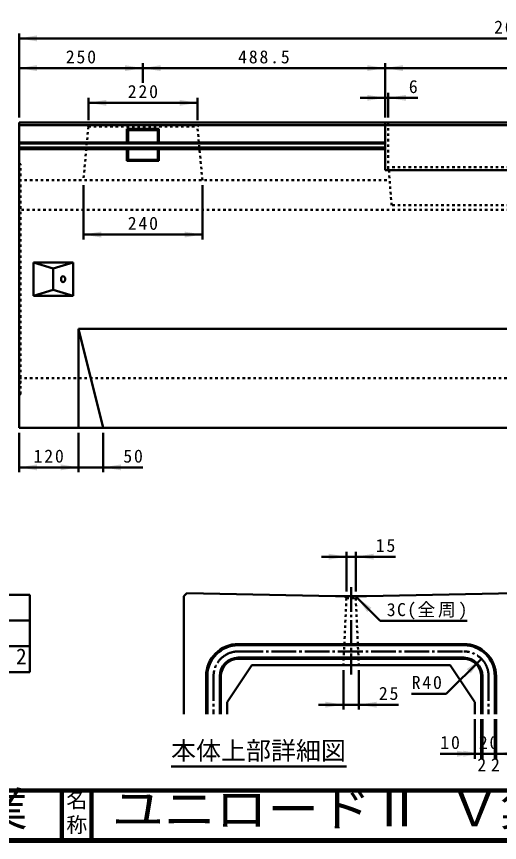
# Model space of a CAD drawing. Units: millimetres, scale not verified. Extents: x 100 to 4105, y 100 to 2870.
# Drawn here: x 1918 to 2893, y 100 to 1767 of the extents above; entities that cross this region are included whole.
import ezdxf
from ezdxf.enums import TextEntityAlignment as Align

# ---------------------------------------------------------------- set-up
doc = ezdxf.new("R2010")
doc.units = ezdxf.units.MM
doc.header["$LTSCALE"] = 5
doc.linetypes.add('USER1', pattern=[2.2, 1, -1.2])
doc.linetypes.add('USER2', pattern=[13.4, 10, -1.2, 1, -1.2])
doc.layers.add('V-nasSTD', color=7, linetype='Continuous', lineweight=50)
doc.styles.add('ＭＳ ゴシック', font='')
doc.styles.get('ＭＳ ゴシック').set_extended_font_data('MS Gothic')

msp = doc.modelspace()

# ---------------------------------------------------------------- hatches: boundary and pattern name
at = {"layer": 'V-nasSTD'}
for points in [[(1959.432, 1729.283), (1923.432, 1723.283), (1959.432, 1717.283)], [(1959.432, 1669.283), (1923.432, 1663.283), (1959.432, 1657.283)], [(2137.432, 1657.283), (2173.432, 1663.283), (2137.432, 1669.283)], [(2209.432, 1669.283), (2173.432, 1663.283), (2209.432, 1657.283)], [(2625.932, 1657.283), (2661.932, 1663.283), (2625.932, 1669.283)], [(2697.932, 1669.283), (2661.932, 1663.283), (2697.932, 1657.283)], [(2625.932, 1597.283), (2661.932, 1603.283), (2625.932, 1609.283)], [(2703.932, 1609.283), (2667.932, 1603.283), (2703.932, 1597.283)], [(2099.432, 1599.283), (2063.432, 1593.283), (2099.432, 1587.283)], [(2247.432, 1587.283), (2283.432, 1593.283), (2247.432, 1599.283)], [(2089.432, 1333.283), (2053.432, 1327.283), (2089.432, 1321.283)], [(2257.432, 1321.283), (2293.432, 1327.283), (2257.432, 1333.283)], [(1959.432, 863.283), (1923.432, 857.283), (1959.432, 851.283)], [(2007.432, 851.283), (2043.432, 857.283), (2007.432, 863.283)], [(2129.432, 863.283), (2093.432, 857.283), (2129.432, 851.283)], [(2548.058, 670.943), (2584.058, 676.943), (2548.058, 682.943)], [(2638.808, 682.943), (2602.808, 676.943), (2638.808, 670.943)], [(2634.382, 573.854), (2604.683, 595.068), (2625.897, 565.369)], [(2835.075, 441.349), (2856.289, 471.048), (2826.59, 449.835)], [(2541.808, 372.193), (2577.808, 378.193), (2541.808, 384.193)], [(2645.058, 384.193), (2609.058, 378.193), (2645.058, 372.193)], [(2807.433, 273.193), (2843.433, 279.193), (2807.433, 285.193)], [(2819.933, 273.193), (2855.933, 279.193), (2819.933, 285.193)], [(2921.933, 285.193), (2885.933, 279.193), (2921.933, 273.193)]]:
    msp.add_hatch(color=256, dxfattribs=at).paths.add_polyline_path(points)

# ---------------------------------------------------------------- linework, layer by layer
for p, q in [((1923.432, 1563.283), (1923.432, 1733.283)), ((1923.432, 1723.283), (3923.432, 1723.283)), ((2173.432, 1633.283), (2173.432, 1673.283)), ((2661.932, 1563.283), (2661.932, 1673.283)), ((1923.432, 1663.283), (2173.432, 1663.283)), ((2173.432, 1663.283), (2661.932, 1663.283)), ((2661.932, 1663.283), (3184.932, 1663.283)), ((2063.432, 1558.283), (2063.432, 1603.283)), ((2283.432, 1558.283), (2283.432, 1603.283)), ((2611.932, 1603.283), (2661.932, 1603.283)), ((2661.932, 1603.283), (2667.932, 1603.283)), ((2667.932, 1563.283), (2667.932, 1613.283)), ((2727.932, 1603.283), (2667.932, 1603.283)), ((2063.432, 1593.283), (2283.432, 1593.283)), ((1923.432, 1553.283), (1923.432, 937.283)), ((1923.432, 1553.283), (2661.932, 1553.283)), ((2661.932, 1553.283), (2661.932, 1457.283)), ((2661.932, 1553.283), (3184.932, 1553.283)), ((1923.432, 1548.283), (2661.932, 1548.283)), ((2141.132, 1540.583), (2205.732, 1540.583)), ((2141.132, 1540.583), (2143.432, 1538.283)), ((2141.132, 1540.583), (2141.132, 1513.298)), ((2143.432, 1538.283), (2203.432, 1538.283)), ((2143.432, 1538.283), (2143.432, 1513.298)), ((2203.432, 1538.283), (2205.732, 1540.583)), ((2203.432, 1538.283), (2203.432, 1513.298)), ((2205.732, 1540.583), (2205.732, 1513.298)), ((2661.932, 1548.283), (2923.432, 1548.283)), ((1923.432, 1513.298), (2661.932, 1513.298)), ((1923.432, 1511.283), (2661.932, 1511.283)), ((1923.432, 1503.283), (2661.932, 1503.283)), ((1923.432, 1499.925), (2661.932, 1499.925)), ((2141.132, 1499.925), (2141.132, 1475.983)), ((2143.432, 1499.925), (2143.432, 1478.283)), ((2203.432, 1499.925), (2203.432, 1478.283)), ((2205.732, 1499.925), (2205.732, 1475.983)), ((2141.132, 1475.983), (2143.432, 1478.283)), ((2141.132, 1475.983), (2205.732, 1475.983)), ((2143.432, 1478.283), (2203.432, 1478.283)), ((2203.432, 1478.283), (2205.732, 1475.983)), ((3184.932, 1457.283), (2661.932, 1457.283)), ((2053.432, 1427.283), (2053.432, 1317.283)), ((2293.432, 1427.283), (2293.432, 1317.283)), ((2053.432, 1327.283), (2293.432, 1327.283)), ((1952.432, 1270.783), (1952.432, 1203.783)), ((1952.432, 1270.783), (2032.432, 1270.783)), ((1952.432, 1270.783), (1992.432, 1258.783)), ((1992.432, 1258.783), (2032.432, 1270.783)), ((2032.432, 1270.783), (2032.432, 1203.783)), ((1992.432, 1258.783), (1992.432, 1215.783)), ((1952.432, 1203.783), (1992.432, 1215.783)), ((1952.432, 1203.783), (2032.432, 1203.783)), ((1992.432, 1215.783), (2032.432, 1203.783)), ((2043.432, 1137.283), (2043.432, 937.283)), ((2043.432, 1137.283), (2923.432, 1137.283)), ((2043.432, 1137.283), (2093.432, 937.283)), ((1923.432, 937.283), (3923.432, 937.283)), ((1923.432, 927.283), (1923.432, 847.283)), ((2043.432, 927.283), (2043.432, 847.283)), ((2093.432, 927.283), (2093.432, 847.283)), ((1923.432, 857.283), (2043.432, 857.283)), ((2043.432, 857.283), (2093.432, 857.283)), ((2173.432, 857.283), (2093.432, 857.283)), ((2584.058, 606.943), (2584.058, 686.943)), ((2602.808, 606.943), (2602.808, 686.943)), ((2534.058, 676.943), (2584.058, 676.943)), ((2584.058, 676.943), (2602.808, 676.943)), ((2682.808, 676.943), (2602.808, 676.943)), ((2262.183, 603.193), (2255.933, 596.943)), ((2562.183, 596.943), (2262.183, 603.193)), ((2624.683, 596.943), (2924.683, 603.193)), ((1945, 600), (1760, 600)), ((1945, 548), (1945, 600)), ((2255.933, 359.193), (2255.933, 596.943)), ((2562.183, 596.943), (2624.683, 596.943)), ((2604.683, 595.068), (2652.394, 547.357)), ((1760, 548), (1945, 548)), ((1945, 496), (1945, 548)), ((2827.394, 547.357), (2652.394, 547.357)), ((2365.933, 500.693), (2820.933, 500.693)), ((1760, 496), (1945, 496)), ((1945, 444), (1945, 496)), ((2365.933, 498.193), (2820.933, 498.193)), ((2365.933, 473.193), (2820.933, 473.193)), ((2365.933, 470.693), (2820.933, 470.693)), ((2785.578, 400.337), (2856.289, 471.048)), ((2393.433, 458.193), (2343.433, 383.193)), ((2393.433, 458.193), (2793.433, 458.193)), ((2577.808, 458.193), (2609.058, 458.193)), ((2793.433, 458.193), (2843.433, 383.193)), ((1760, 444), (1945, 444)), ((2300.933, 395.693), (2300.933, 435.693)), ((2303.433, 435.693), (2303.433, 359.193)), ((2328.433, 435.693), (2328.433, 359.193)), ((2330.933, 395.693), (2330.933, 435.693)), ((2577.808, 448.193), (2577.808, 368.193)), ((2609.058, 448.193), (2609.058, 368.193)), ((2855.933, 435.693), (2855.933, 395.693)), ((2858.433, 435.693), (2858.433, 359.193)), ((2883.433, 435.693), (2883.433, 359.193)), ((2885.933, 435.693), (2885.933, 395.693)), ((2785.578, 400.337), (2715.578, 400.337)), ((2300.933, 359.193), (2300.933, 395.693)), ((2330.933, 359.193), (2330.933, 395.693)), ((2855.933, 395.693), (2855.933, 359.193)), ((2885.933, 395.693), (2885.933, 359.193)), ((2343.433, 383.193), (2343.433, 359.193)), ((2527.808, 378.193), (2577.808, 378.193)), ((2577.808, 378.193), (2609.058, 378.193)), ((2689.058, 378.193), (2609.058, 378.193)), ((2843.433, 383.193), (2843.433, 359.193)), ((2843.433, 349.193), (2843.433, 269.193)), ((2855.933, 349.193), (2855.933, 269.193)), ((2858.433, 349.193), (2858.433, 269.193)), ((2883.433, 349.193), (2883.433, 269.193)), ((2885.933, 349.193), (2885.933, 269.193)), ((2773.433, 279.193), (2843.433, 279.193)), ((2843.433, 279.193), (2855.933, 279.193)), ((2855.933, 279.193), (2858.433, 279.193)), ((2858.433, 279.193), (2883.433, 279.193)), ((2883.433, 279.193), (2885.933, 279.193)), ((2885.933, 279.193), (2930.933, 279.193)), ((2230.197, 253.407), (2584.207, 253.407))]:
    msp.add_line(p, q, dxfattribs=at)
at = {"layer": 'V-nasSTD', "linetype": 'USER1'}
for p, q in [((2667.932, 1553.283), (2667.932, 1457.283)), ((1923.432, 1548.283), (2661.932, 1548.283)), ((2063.432, 1545.283), (2053.432, 1437.283)), ((2063.432, 1545.283), (2060.432, 1548.283)), ((2063.432, 1545.283), (2283.432, 1545.283)), ((2283.432, 1545.283), (2286.432, 1548.283)), ((2293.432, 1437.283), (2283.432, 1545.283)), ((1923.432, 1471.283), (1926.432, 1469.283)), ((1926.432, 1005.283), (1926.432, 1469.283)), ((2923.432, 1463.283), (2667.932, 1463.283)), ((2669.682, 1457.283), (2675.119, 1386.564)), ((1923.432, 1447.283), (1926.432, 1449.283)), ((1923.432, 1437.283), (2671.22, 1437.283)), ((2923.432, 1386.564), (2675.119, 1386.564)), ((2923.432, 1377.283), (1923.432, 1377.283)), ((1923.432, 1037.283), (2923.432, 1037.283)), ((1923.432, 1027.283), (1926.432, 1025.283)), ((1923.432, 1003.283), (1926.432, 1005.283)), ((2584.058, 593.193), (2577.808, 458.193)), ((2584.058, 593.193), (2580.308, 596.943)), ((2580.308, 596.943), (2606.558, 596.943)), ((2584.058, 593.193), (2602.808, 593.193)), ((2602.808, 593.193), (2606.558, 596.943)), ((2602.808, 593.193), (2609.058, 458.193))]:
    msp.add_line(p, q, dxfattribs=at)
at = {"layer": 'V-nasSTD', "linetype": 'USER2'}
for p, q in [((2593.433, 615.693), (2593.433, 439.443)), ((2365.933, 485.693), (2820.933, 485.693)), ((2315.933, 435.693), (2315.933, 359.193)), ((2870.933, 435.693), (2870.933, 359.193))]:
    msp.add_line(p, q, dxfattribs=at)
at = {"layer": 'V-nasSTD', "lineweight": 100}
for p, q in [((105, 205), (4100, 205)), ((2010, 205), (2010, 105)), ((2070, 205), (2070, 105)), ((105, 105), (4100, 105))]:
    msp.add_line(p, q, dxfattribs=at)
at = {"layer": 'V-nasSTD', "lineweight": 13}
msp.add_lwpolyline([(100, 100), (100, 2870), (4105, 2870), (4105, 100)], close=True, dxfattribs=at)
at = {"layer": 'V-nasSTD'}
for centre, radius, start, end in [((2365.933, 435.693), 65, 90, 180), ((2820.933, 435.693), 65, 0, 90), ((2365.933, 435.693), 62.5, 90, 180), ((2820.933, 435.693), 62.5, 0, 90), ((2365.933, 435.693), 37.5, 90, 180), ((2365.933, 435.693), 35, 90, 180), ((2820.933, 435.693), 37.5, 0, 90), ((2820.933, 435.693), 35, 0, 90)]:
    msp.add_arc(centre, radius, start, end, dxfattribs=at)
at = {"layer": 'V-nasSTD', "linetype": 'USER2'}
for centre, start, end in [((2365.933, 435.693), 90, 180), ((2820.933, 435.693), 0, 90)]:
    msp.add_arc(centre, 50, start, end, dxfattribs=at)
at = {"layer": 'V-nasSTD'}
msp.add_ellipse((2012.432, 1237.283), major_axis=(0, 6), ratio=0.707107, dxfattribs=at)

# ---------------------------------------------------------------- texts
at = {"layer": 'V-nasSTD', "style": 'ＭＳ ゴシック'}
for s, height, p in [('6', 26.39, (2709.932, 1639.283)), ('本体上部詳細図', 36.95, (2230.197, 303.807)), ('2', 26.39, (2848.183, 270.193)), ('2', 26.39, (2875.683, 270.193)), ('名', 30.79, (2018.982, 200.999)), ('称', 30.79, (2018.976, 151.01))]:
    msp.add_text(s, height=height, dxfattribs=at).set_placement(p, align=Align.TOP_LEFT)
at = {"layer": 'V-nasSTD', "style": 'ＭＳ ゴシック', "width": 1.1}
for s, p in [('株式会社船生コンクリート工業', (478.279, 202.55)), ('ユニロードⅡ Ｖ集水', (2111, 202.47))]:
    msp.add_text(s, height=69.65, dxfattribs=at).set_placement(p, align=Align.TOP_LEFT)
at = {"layer": 'V-nasSTD', "attachment_point": 1, "style": 'ＭＳ ゴシック'}
for s, insert, char_height in [('\\T1.2;2000', (2882.032, 1759.283), 26.39), ('\\T1.2;250', (2017.832, 1699.283), 26.39), ('\\T1.2;488.5', (2365.482, 1699.283), 26.39), ('\\T1.2;220', (2142.832, 1629.283), 26.39), ('\\T1.2;240', (2142.832, 1363.283), 26.39), ('\\T1.2;120', (1952.832, 893.283), 26.39), ('\\T1.2;50', (2133.832, 893.28), 26.39), ('\\T1.2;15', (2643.208, 712.943), 26.39), ('\\T1.15;3C(全周)', (2665.394, 583.357), 26.39), ('\\T1.17;D6-4×2', (1766.1, 491.6), 31.67), ('\\T1.2;R40', (2715.578, 436.337), 26.39), ('\\T1.2;25', (2649.458, 414.193), 26.39), ('\\T1.2;10', (2773.433, 315.193), 26.39), ('\\T1.2;20', (2851.133, 315.193), 26.39)]:
    msp.add_mtext(s, dxfattribs=dict(at, insert=insert, char_height=char_height))

doc.saveas('drawing.dxf')
